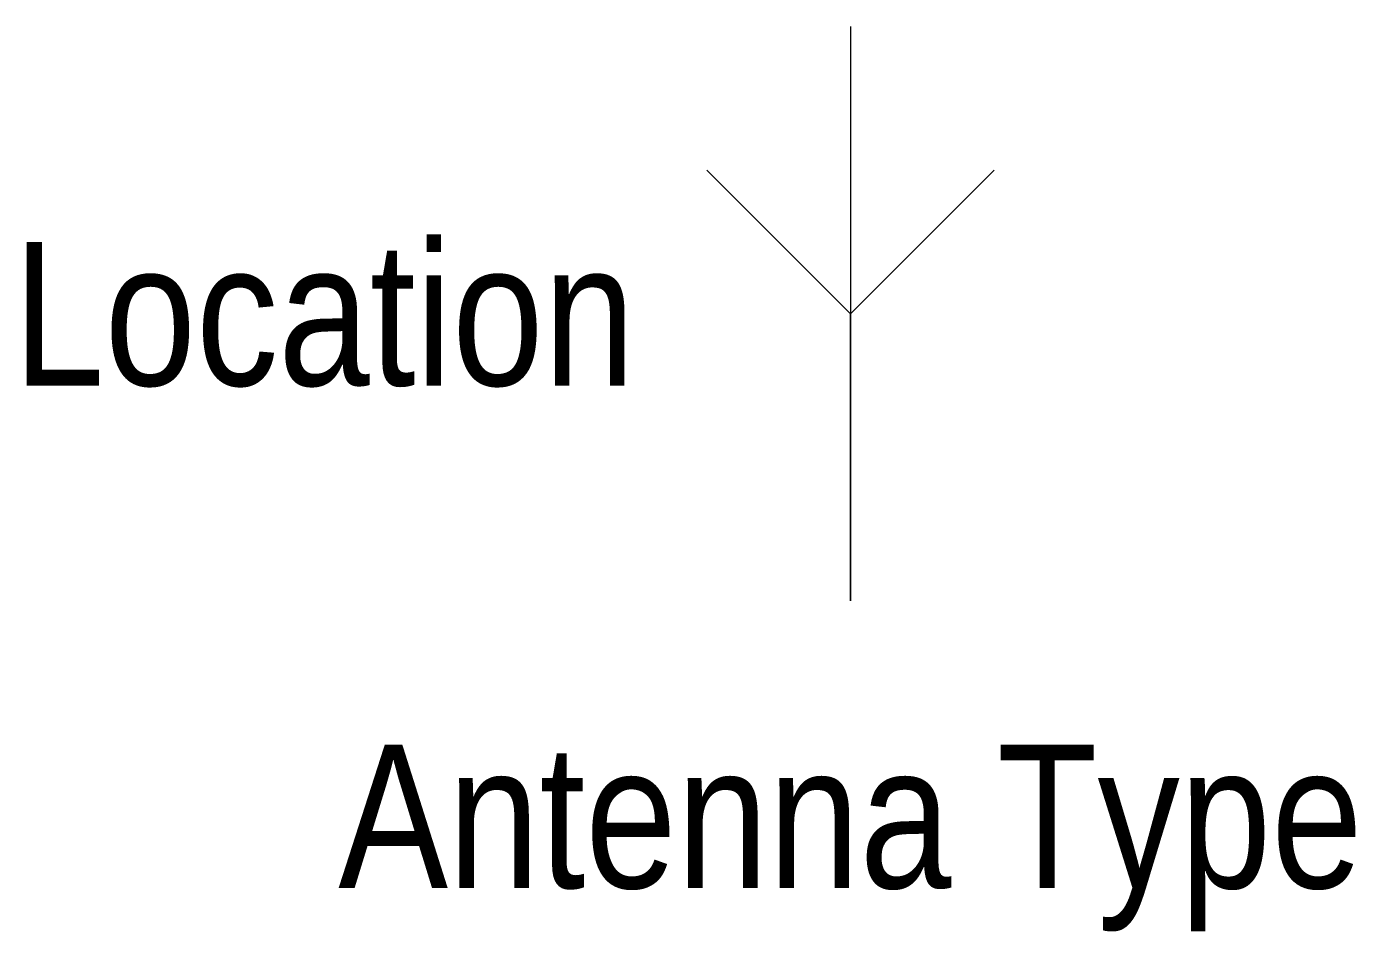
# Model space of a CAD drawing. Header units: inches. Extents: x -5.74 to 3.52, y -2.3 to 4.
import ezdxf
from ezdxf.enums import TextEntityAlignment as Align

# ---------------------------------------------------------------- set-up
doc = ezdxf.new("R2010")
doc.units = ezdxf.units.IN
doc.header["$MEASUREMENT"] = 0
doc.layers.get('0').update_dxf_attribs({"lineweight": 25, "true_color": 0xffffff})
doc.layers.add('Equipment', color=178, linetype='Continuous', lineweight=25, true_color=0x000000)
doc.styles.add('textstyle0', font='')
doc.styles.add('textstyle1', font='')
doc.styles.get('textstyle0').set_extended_font_data('Ubuntu Condensed')
doc.styles.get('textstyle1').set_extended_font_data('Ubuntu Condensed')

msp = doc.modelspace()

# ---------------------------------------------------------------- linework, layer by layer
at = {"layer": 'Equipment'}
for p, q in [((0, 4), (0, 0)), ((0, 2), (-1, 3)), ((0, 2), (1, 3)), ((0, 0), (0, 2))]:
    msp.add_line(p, q, dxfattribs=at)

# ---------------------------------------------------------------- texts
at = {"style": 'textstyle0'}
msp.add_attdef('Location', text='Location', height=1, dxfattribs=at).set_placement((-1.5, 2), align=Align.MIDDLE_RIGHT)
at = {"style": 'textstyle1'}
msp.add_attdef('Antenna Type', text='Antenna Type _optional', height=1, dxfattribs=at).set_placement((0, -1), align=Align.TOP_CENTER)

doc.saveas('drawing.dxf')
